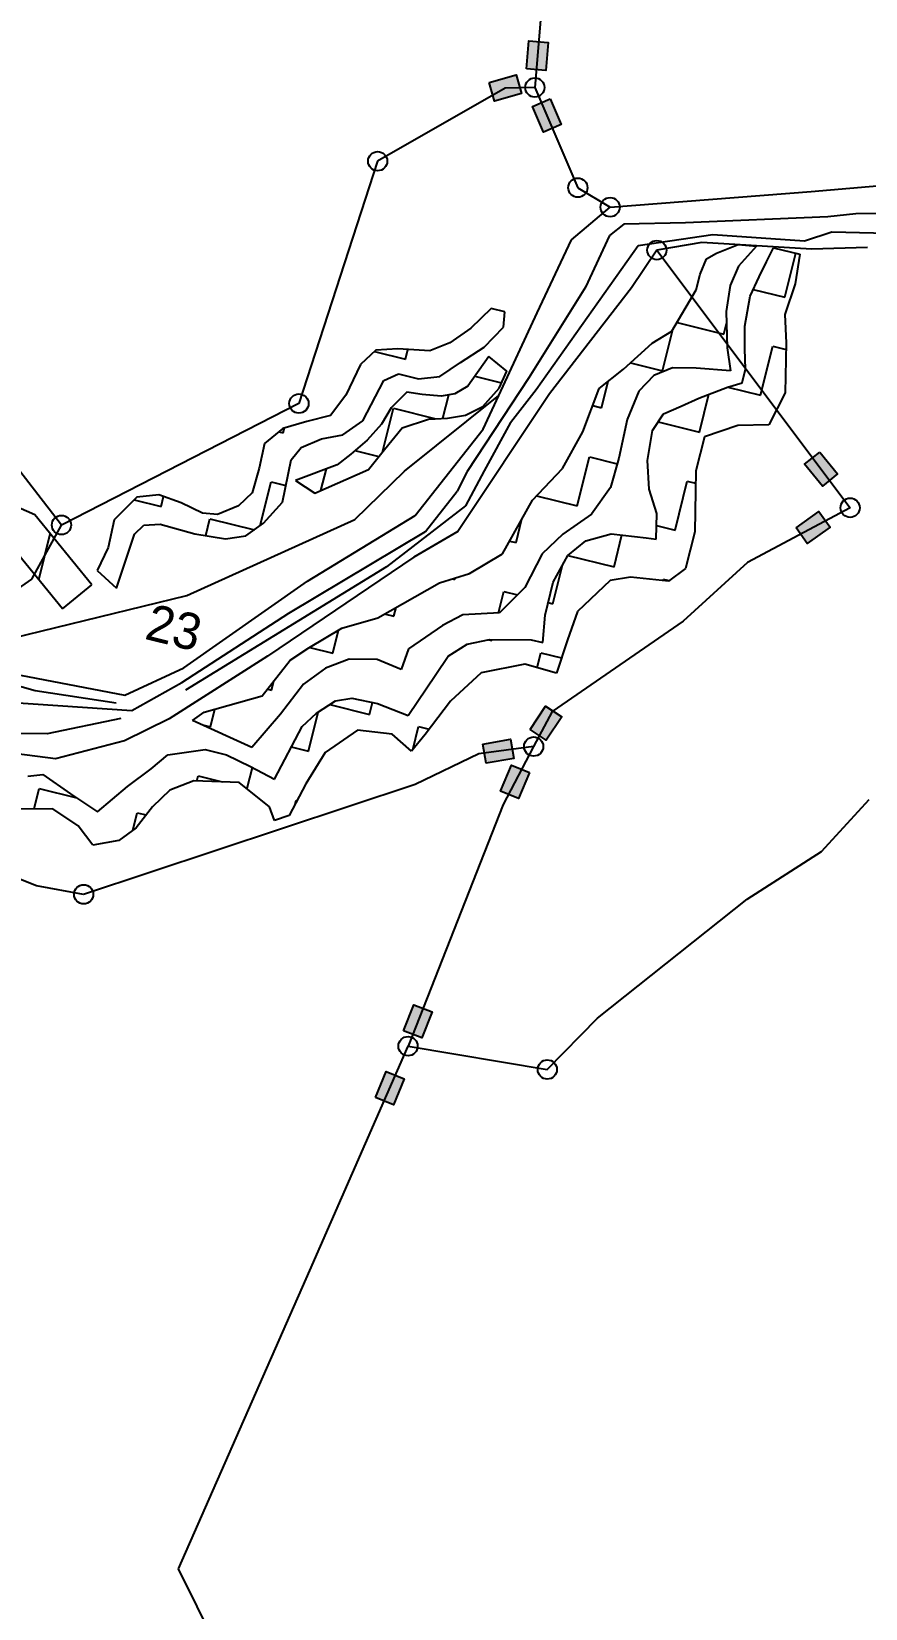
# Model space of a CAD drawing. Header units: metres. Extents: x 312545 to 317295, y 1913851 to 1916479.
# Drawn here: x 315928 to 316342, y 1914314 to 1915096 of the extents above; entities that cross this region are included whole.
import ezdxf

# ---------------------------------------------------------------- set-up
doc = ezdxf.new("R2010")
doc.units = ezdxf.units.M
for name, color, linetype in [('LINE_WATER', 4, 'Continuous'), ('POLY_HATCH', 12, 'Continuous'), ('POLY_PARCEL', 6, 'Continuous'), ('POLY_WATER', 4, 'Continuous'), ('TEXT_PARCEL', 7, 'Continuous'), ('V_BOUND_LINE', 7, 'Continuous')]:
    doc.layers.add(name, color=color, linetype=linetype)
doc.styles.add('TEXT_MAP', font='')
doc.styles.get('TEXT_MAP').set_extended_font_data('Kruti Dev 050')

msp = doc.modelspace()

# ---------------------------------------------------------------- hatches: boundary and pattern name
for points in [[(316184.25, 1915090.63), (316174.64, 1915091.44), (316173.47, 1915077.54), (316183.09, 1915076.73)], [(316170.89, 1915065.22), (316168.27, 1915074.51), (316154.85, 1915070.72), (316157.47, 1915061.43)], [(316181.84, 1915046.05), (316190.7, 1915049.86), (316185.2, 1915062.67), (316176.33, 1915058.86)], [(316320.3, 1914870.49), (316327.77, 1914876.59), (316318.95, 1914887.39), (316311.48, 1914881.3)], [(316324.17, 1914850.02), (316318.6, 1914857.9), (316307.22, 1914849.84), (316312.79, 1914841.96)], [(316190.95, 1914755.93), (316182.92, 1914761.27), (316175.19, 1914749.66), (316183.22, 1914744.32)], [(316167.19, 1914735.36), (316165.51, 1914744.86), (316151.78, 1914742.44), (316153.46, 1914732.94)], [(316160.56, 1914719.14), (316169.46, 1914715.41), (316174.85, 1914728.27), (316165.96, 1914732.01)], [(316126.51, 1914609.59), (316117.53, 1914613.13), (316112.42, 1914600.15), (316121.4, 1914596.61)], [(316112.63, 1914576.36), (316103.71, 1914580.04), (316098.4, 1914567.14), (316107.32, 1914563.47)]]:
    msp.add_hatch(color=256).paths.add_polyline_path(points)

# ---------------------------------------------------------------- linework, layer by layer
for points in [[(316173.47, 1915077.54), (316174.64, 1915091.44), (316184.25, 1915090.63), (316183.09, 1915076.73)], [(316154.85, 1915070.72), (316168.27, 1915074.51), (316170.89, 1915065.22), (316157.47, 1915061.43)], [(316185.2, 1915062.67), (316190.7, 1915049.86), (316181.84, 1915046.05), (316176.33, 1915058.86)], [(316318.95, 1914887.39), (316327.77, 1914876.59), (316320.3, 1914870.49), (316311.48, 1914881.3)], [(316307.22, 1914849.84), (316318.6, 1914857.9), (316324.17, 1914850.02), (316312.79, 1914841.96)], [(316175.19, 1914749.66), (316182.92, 1914761.27), (316190.95, 1914755.93), (316183.22, 1914744.32)], [(316151.78, 1914742.44), (316165.51, 1914744.86), (316167.19, 1914735.36), (316153.46, 1914732.94)], [(316174.85, 1914728.27), (316169.46, 1914715.41), (316160.56, 1914719.14), (316165.96, 1914732.01)], [(316112.42, 1914600.15), (316117.53, 1914613.13), (316126.51, 1914609.59), (316121.4, 1914596.61)], [(316098.4, 1914567.14), (316103.71, 1914580.04), (316112.63, 1914576.36), (316107.32, 1914563.47)]]:
    msp.add_lwpolyline(points, close=True)
for centre in [(316177.54, 1915068.27), (316099.52, 1915031.7), (316198.91, 1915018.56), (316214.91, 1915008.89), (316238.12, 1914987.58), (316060.45, 1914911.44), (316334.04, 1914859.73), (315942.56, 1914851.15), (316176.96, 1914741.22), (315953.6, 1914667.89), (316114.62, 1914592.54), (316183.74, 1914580.98)]:
    msp.add_circle(centre, 4.77)
at = {"layer": 'LINE_WATER'}
for p, q in [((316322.98, 1915004.06), (316252.29, 1915001.04)), ((316336.88, 1915005.5), (316322.98, 1915004.06)), ((316386.59, 1915006.25), (316336.88, 1915005.5)), ((316214.67, 1914994.83), (316202.65, 1914969.19)), ((316221.73, 1915000.49), (316214.67, 1914994.83)), ((316252.29, 1915001.04), (316221.73, 1915000.49)), ((316228.89, 1914989.86), (316265.88, 1914995.37)), ((316265.88, 1914995.37), (316311.37, 1914992.2)), ((316311.37, 1914992.2), (316324.98, 1914996.61)), ((316324.98, 1914996.61), (316463.99, 1914993.39)), ((316178.22, 1914918.38), (316228.89, 1914989.86)), ((316202.65, 1914969.19), (316174.53, 1914924.23)), ((316174.53, 1914924.23), (316143.9, 1914877.78)), ((316165.54, 1914902.11), (316178.22, 1914918.38)), ((316165.54, 1914902.11), (316152.48, 1914878.12)), ((316143.9, 1914877.78), (316138.92, 1914867.93)), ((316152.48, 1914878.12), (316143.19, 1914860.64)), ((316123.35, 1914847.94), (316138.92, 1914867.93)), ((316143.19, 1914860.64), (316103.88, 1914830.47)), ((316055.41, 1914807.42), (316123.35, 1914847.94)), ((316103.88, 1914830.47), (316004.12, 1914769.18)), ((316002.35, 1914773), (316055.41, 1914807.42)), ((315929.46, 1914768.89), (315867.22, 1914786.58)), ((315969.68, 1914762.79), (315929.46, 1914768.89)), ((315977.54, 1914759.14), (316002.35, 1914773)), ((315916.21, 1914763.22), (315977.54, 1914759.14)), ((315971.98, 1914755.07), (315935.44, 1914747.53)), ((315935.44, 1914747.53), (315919.2, 1914747.67))]:
    msp.add_line(p, q, dxfattribs=at)
at = {"layer": 'POLY_HATCH'}
for p, q in [((316262.8, 1914983.17), (316267.68, 1914986.11)), ((316267.68, 1914986.11), (316278.43, 1914990.35)), ((316278.43, 1914990.35), (316287.57, 1914989.52)), ((316287.57, 1914989.52), (316278.57, 1914979.6)), ((316292.49, 1914981.73), (316296.03, 1914988.76)), ((316296.03, 1914988.76), (316309.07, 1914985.52)), ((316259.56, 1914975.68), (316262.8, 1914983.17)), ((316278.57, 1914979.6), (316274.51, 1914970.01)), ((316288.96, 1914974.24), (316292.49, 1914981.73)), ((316309.07, 1914985.52), (316306.82, 1914970.87)), ((316257.62, 1914967.86), (316259.56, 1914975.68)), ((316284.38, 1914964.77), (316288.96, 1914974.24)), ((316306.82, 1914970.87), (316301.64, 1914955.56)), ((316245.61, 1914947.33), (316257.62, 1914967.86)), ((316274.51, 1914970.01), (316272.44, 1914957.13)), ((316281.78, 1914949.8), (316284.38, 1914964.77)), ((316155.81, 1914958.63), (316145.7, 1914948.78)), ((316162.64, 1914956.94), (316155.81, 1914958.63)), ((316162.05, 1914949.42), (316162.64, 1914956.94)), ((316272.44, 1914957.13), (316273, 1914939.14)), ((316301.64, 1914955.56), (316302.33, 1914941.57)), ((316145.7, 1914948.78), (316135.38, 1914941.55)), ((316152.34, 1914939.47), (316162.05, 1914949.42)), ((316235.85, 1914941.46), (316245.61, 1914947.33)), ((316281.81, 1914938.63), (316281.78, 1914949.8)), ((316135.38, 1914941.55), (316125.46, 1914937.62)), ((316140.62, 1914931.73), (316152.34, 1914939.47)), ((316221.54, 1914928.42), (316235.85, 1914941.46)), ((316273, 1914939.14), (316274.6, 1914927.59)), ((316302.33, 1914941.57), (316301.73, 1914916.83)), ((316098.68, 1914937.87), (316090.97, 1914930.84)), ((316109.51, 1914938.59), (316098.68, 1914937.87)), ((316125.46, 1914937.62), (316109.51, 1914938.59)), ((316130.4, 1914924.89), (316140.62, 1914931.73)), ((316154.73, 1914934.78), (316144.24, 1914920.1)), ((316163.73, 1914927.51), (316154.73, 1914934.78)), ((316282.09, 1914928.52), (316281.81, 1914938.63)), ((316090.97, 1914930.84), (316083.78, 1914915.58)), ((316102.62, 1914922.84), (316109.84, 1914926.16)), ((316109.84, 1914926.16), (316119.87, 1914923.67)), ((316119.87, 1914923.67), (316130.4, 1914924.89)), ((316159.85, 1914919.11), (316163.73, 1914927.51)), ((316209.5, 1914918.96), (316221.54, 1914928.42)), ((316236.63, 1914925.28), (316229.16, 1914917.65)), ((316245.95, 1914929.11), (316236.63, 1914925.28)), ((316257.65, 1914929), (316245.95, 1914929.11)), ((316274.6, 1914927.59), (316257.65, 1914929)), ((316280.39, 1914921.69), (316282.09, 1914928.52)), ((316083.78, 1914915.58), (316076.18, 1914905.54)), ((316092.13, 1914902.86), (316102.62, 1914922.84)), ((316113.97, 1914917.16), (316106.27, 1914909.35)), ((316121.61, 1914915.99), (316113.97, 1914917.16)), ((316131.11, 1914915.08), (316121.61, 1914915.99)), ((316137.89, 1914916.27), (316131.11, 1914915.08)), ((316144.24, 1914920.1), (316137.89, 1914916.27)), ((316151.81, 1914909.94), (316159.85, 1914919.11)), ((316201.4, 1914897.46), (316209.5, 1914918.96)), ((316229.16, 1914917.65), (316223.41, 1914903.46)), ((316258.99, 1914914.16), (316273.17, 1914919.57)), ((316273.17, 1914919.57), (316280.39, 1914921.69)), ((316301.73, 1914916.83), (316293.62, 1914900.87)), ((316106.27, 1914909.35), (316101.37, 1914901.21)), ((316143.17, 1914905.6), (316151.81, 1914909.94)), ((316241.4, 1914906.25), (316250.2, 1914910.21)), ((316250.2, 1914910.21), (316258.99, 1914914.16)), ((316064.34, 1914902.51), (316052.42, 1914899.08)), ((316076.18, 1914905.54), (316064.34, 1914902.51)), ((316082.31, 1914895.93), (316092.13, 1914902.86)), ((316101.37, 1914901.21), (316094.35, 1914893.22)), ((316111.72, 1914899.36), (316124.69, 1914903.71)), ((316124.69, 1914903.71), (316134.18, 1914904.23)), ((316134.18, 1914904.23), (316143.17, 1914905.6)), ((316223.41, 1914903.46), (316219.24, 1914884.41)), ((316236.03, 1914898.1), (316241.4, 1914906.25)), ((316278.3, 1914900.52), (316261.7, 1914894.96)), ((316293.62, 1914900.87), (316278.3, 1914900.52)), ((316052.42, 1914899.08), (316043.3, 1914891.55)), ((316061.56, 1914889.57), (316071.58, 1914893.9)), ((316071.58, 1914893.9), (316082.31, 1914895.93)), ((316094.35, 1914893.22), (316086.14, 1914886.26)), ((316102.92, 1914888.58), (316111.72, 1914899.36)), ((316191.34, 1914879.22), (316201.4, 1914897.46)), ((316233.43, 1914883.12), (316236.03, 1914898.1)), ((316261.7, 1914894.96), (316257.5, 1914878.02)), ((316043.3, 1914891.55), (316040.72, 1914879.41)), ((316056.66, 1914883.55), (316061.56, 1914889.57)), ((316086.14, 1914886.26), (316079.45, 1914881.08)), ((316095.06, 1914878.65), (316102.92, 1914888.58)), ((316219.24, 1914884.41), (316215.07, 1914869.82)), ((316040.72, 1914879.41), (316037.23, 1914867.07)), ((316052.29, 1914862.48), (316056.66, 1914883.55)), ((316079.45, 1914881.08), (316058.78, 1914873.24)), ((316068.37, 1914866.9), (316095.06, 1914878.65)), ((316176.38, 1914863.57), (316191.34, 1914879.22)), ((316234.38, 1914868.94), (316233.43, 1914883.12)), ((316257.5, 1914878.02), (316256.92, 1914847.75)), ((316058.78, 1914873.24), (316068.37, 1914866.9)), ((316215.07, 1914869.82), (316205.63, 1914856.54)), ((316238.09, 1914856.86), (316234.38, 1914868.94)), ((315929.29, 1914856.17), (315906.22, 1914866.34)), ((315980.06, 1914865.06), (315968.75, 1914853.81)), ((315990.99, 1914866.18), (315980.06, 1914865.06)), ((316001.93, 1914862.19), (315990.99, 1914866.18)), ((316012.58, 1914857), (316001.93, 1914862.19)), ((316037.23, 1914867.07), (316030.53, 1914860.64)), ((316042.88, 1914852.04), (316052.29, 1914862.48)), ((316161.45, 1914836.85), (316176.38, 1914863.57)), ((315957.66, 1914821.44), (315929.29, 1914856.17)), ((315968.75, 1914853.81), (315965.77, 1914840.07)), ((316020.1, 1914856.41), (316012.58, 1914857)), ((316030.53, 1914860.64), (316020.1, 1914856.41)), ((316205.63, 1914856.54), (316191.46, 1914846.66)), ((316237.72, 1914844.12), (316238.09, 1914856.86)), ((315969.94, 1914819.87), (315978.9, 1914846.61)), ((315978.9, 1914846.61), (315983.4, 1914851.03)), ((315983.4, 1914851.03), (315991.62, 1914851.55)), ((315991.62, 1914851.55), (316008.79, 1914846.86)), ((316008.79, 1914846.86), (316023.94, 1914844.38)), ((316023.94, 1914844.38), (316034.07, 1914845.71)), ((316034.07, 1914845.71), (316042.88, 1914852.04)), ((316191.46, 1914846.66), (316181.23, 1914836.92)), ((316202.9, 1914843.27), (316215.51, 1914846.84)), ((316215.51, 1914846.84), (316232.86, 1914844.77)), ((316256.92, 1914847.75), (316252.39, 1914829.51)), ((315943.1, 1914809.54), (315917.58, 1914840.78)), ((315965.77, 1914840.07), (315960.38, 1914828.63)), ((316193.85, 1914836.03), (316202.9, 1914843.27)), ((316232.86, 1914844.77), (316237.72, 1914844.12)), ((316145.18, 1914827.06), (316161.45, 1914836.85)), ((316181.23, 1914836.92), (316172.6, 1914820.1)), ((316186.65, 1914822.75), (316193.85, 1914836.03)), ((316252.39, 1914829.51), (316243.93, 1914823.32)), ((315960.38, 1914828.63), (315969.94, 1914819.87)), ((316099.6, 1914805.18), (316130.2, 1914822.48)), ((316130.2, 1914822.48), (316145.18, 1914827.06)), ((316182.61, 1914806.46), (316186.65, 1914822.75)), ((316214.93, 1914823.59), (316198.67, 1914808.27)), ((316225.03, 1914825.24), (316214.93, 1914823.59)), ((316243.93, 1914823.32), (316225.03, 1914825.24)), ((315943.1, 1914809.54), (315957.66, 1914821.44)), ((316172.6, 1914820.1), (316160.01, 1914807.6)), ((316141.88, 1914806.51), (316131.64, 1914801.24)), ((316160.01, 1914807.6), (316141.88, 1914806.51)), ((316181.46, 1914792.79), (316182.61, 1914806.46)), ((316198.67, 1914808.27), (316193.81, 1914794.26)), ((316065.42, 1914790.15), (316081.69, 1914799.94)), ((316081.69, 1914799.94), (316099.6, 1914805.18)), ((316131.64, 1914801.24), (316114.84, 1914789.78)), ((316134.56, 1914786.01), (316143.88, 1914792.07)), ((316143.88, 1914792.07), (316155.04, 1914794.32)), ((316155.04, 1914794.32), (316175.67, 1914794.23)), ((316175.67, 1914794.23), (316181.46, 1914792.79)), ((316193.81, 1914794.26), (316188.31, 1914777.66)), ((316042.25, 1914766.47), (316056.18, 1914784.05)), ((316056.18, 1914784.05), (316065.42, 1914790.15)), ((316085.35, 1914784.51), (316073.66, 1914780.15)), ((316099.28, 1914784.4), (316085.35, 1914784.51)), ((316111.19, 1914779.53), (316099.28, 1914784.4)), ((316114.84, 1914789.78), (316111.19, 1914779.53)), ((316128.4, 1914776.94), (316134.56, 1914786.01)), ((316073.66, 1914780.15), (316062.78, 1914772.25)), ((316114.71, 1914756.61), (316128.4, 1914776.94)), ((316150.91, 1914777.89), (316135.65, 1914763.73)), ((316172.55, 1914782.05), (316150.91, 1914777.89)), ((316188.31, 1914777.66), (316172.55, 1914782.05)), ((316062.78, 1914772.25), (316051.24, 1914757.26)), ((316013.42, 1914758.32), (316042.25, 1914766.47)), ((316069.24, 1914757.84), (316078.56, 1914763.9)), ((316078.56, 1914763.9), (316086.7, 1914765.23)), ((316086.7, 1914765.23), (316099.45, 1914762.62)), ((316099.45, 1914762.62), (316114.71, 1914756.61)), ((316135.65, 1914763.73), (316123.11, 1914747.13)), ((316007.66, 1914754.23), (316013.42, 1914758.32)), ((316037.09, 1914740.68), (316007.66, 1914754.23)), ((316051.24, 1914757.26), (316037.09, 1914740.68)), ((316048.28, 1914725.1), (316062.03, 1914751.26)), ((316062.03, 1914751.26), (316069.24, 1914757.84)), ((316089.45, 1914749.43), (316073.4, 1914738.34)), ((316106.67, 1914747.37), (316089.45, 1914749.43)), ((316116.35, 1914738.93), (316106.67, 1914747.37)), ((316123.11, 1914747.13), (316116.35, 1914738.93)), ((315987.04, 1914730.24), (315995.44, 1914737.08)), ((315995.44, 1914737.08), (316013.96, 1914739.75)), ((316013.96, 1914739.75), (316024.48, 1914737.14)), ((316024.48, 1914737.14), (316036.45, 1914731.38)), ((316073.4, 1914738.34), (316063.94, 1914722.77)), ((315975.37, 1914721.42), (315987.04, 1914730.24)), ((316036.45, 1914731.38), (316048.28, 1914725.1)), ((315925.82, 1914726.45), (315933.31, 1914727.38)), ((315933.31, 1914727.38), (315947.12, 1914717.82)), ((315960.54, 1914708.91), (315975.37, 1914721.42)), ((316008.27, 1914724.15), (315996.4, 1914719.65)), ((316030.71, 1914723.46), (316008.27, 1914724.15)), ((316045.86, 1914711.28), (316030.71, 1914723.46)), ((316063.94, 1914722.77), (316055.68, 1914707.08)), ((315947.12, 1914717.82), (315960.54, 1914708.91)), ((315996.4, 1914719.65), (315987.71, 1914711.25)), ((315938.28, 1914710.32), (315919.23, 1914710.17)), ((315950.81, 1914701.85), (315938.28, 1914710.32)), ((315987.71, 1914711.25), (315979.59, 1914700.82)), ((316048.34, 1914704.52), (316045.86, 1914711.28)), ((316055.68, 1914707.08), (316048.34, 1914704.52)), ((315958.1, 1914692.33), (315950.81, 1914701.85)), ((315979.59, 1914700.82), (315971.13, 1914694.63)), ((315971.13, 1914694.63), (315958.1, 1914692.33))]:
    msp.add_line(p, q, dxfattribs=at)
at = {"layer": 'POLY_HATCH', "linetype": 'Continuous'}
for p, q in [((316301.68, 1914964.21), (316307.08, 1914986.01)), ((316285.99, 1914968.1), (316301.68, 1914964.21)), ((316240.98, 1914927.63), (316246.06, 1914948.11)), ((316248.15, 1914951.67), (316271.33, 1914945.92)), ((316271.33, 1914945.92), (316272.63, 1914951.14)), ((316289.62, 1914915.57), (316295.65, 1914939.89)), ((316295.65, 1914939.89), (316302.25, 1914938.25)), ((316098.02, 1914937.27), (316113.37, 1914933.46)), ((316113.37, 1914933.46), (316114.57, 1914938.28)), ((316225.02, 1914931.59), (316240.98, 1914927.63)), ((316147.7, 1914924.95), (316161.02, 1914921.65)), ((316163.28, 1914926.53), (316163.55, 1914927.65)), ((316131.9, 1914904.11), (316134.79, 1914915.73)), ((316210.64, 1914909.34), (316213.87, 1914922.4)), ((316259.27, 1914897.29), (316263.92, 1914916.04)), ((316273.32, 1914919.61), (316289.62, 1914915.57)), ((316101.93, 1914887.33), (316107.34, 1914909.14)), ((316107.34, 1914909.14), (316128.44, 1914903.91)), ((316206.28, 1914910.42), (316210.64, 1914909.34)), ((316238.84, 1914902.35), (316259.27, 1914897.29)), ((316050.43, 1914897.44), (316052.68, 1914896.88)), ((316052.68, 1914896.88), (316053.29, 1914899.33)), ((316088.26, 1914888.06), (316100.18, 1914885.11)), ((316198.58, 1914860.71), (316204.61, 1914885.03)), ((316204.61, 1914885.03), (316218.44, 1914881.6)), ((316071.39, 1914868.23), (316074.06, 1914879.04)), ((316041.27, 1914850.88), (316046.65, 1914872.57)), ((316046.65, 1914872.57), (316054, 1914870.74)), ((316247.21, 1914848.65), (316253.24, 1914872.97)), ((316253.24, 1914872.97), (316257.38, 1914871.94)), ((315978.62, 1914863.62), (315991.99, 1914860.31)), ((315991.99, 1914860.31), (315993.24, 1914865.36)), ((316067.69, 1914867.35), (316068.78, 1914867.08)), ((316178.43, 1914865.71), (316198.58, 1914860.71)), ((316014.24, 1914845.97), (316016.3, 1914854.28)), ((316016.3, 1914854.28), (316038.38, 1914848.81)), ((316168.23, 1914842.42), (316171.16, 1914854.22)), ((315931.34, 1914823.93), (315937, 1914846.73)), ((316216.87, 1914830.36), (316220.8, 1914846.21)), ((316237.92, 1914850.96), (316247.21, 1914848.65)), ((316165.01, 1914843.22), (316168.23, 1914842.42)), ((316186.52, 1914812.08), (316191.29, 1914831.31)), ((316193.89, 1914836.06), (316216.87, 1914830.36)), ((316136.63, 1914824.45), (316137.89, 1914824.13)), ((316137.89, 1914824.13), (316138.08, 1914824.89)), ((316241.01, 1914823.61), (316241.18, 1914824.33)), ((316241.18, 1914824.33), (316244.28, 1914823.57)), ((316159.59, 1914807.57), (316162.2, 1914818.11)), ((316162.2, 1914818.11), (316168.92, 1914816.44)), ((316102.84, 1914807.01), (316107.54, 1914805.85)), ((316107.54, 1914805.85), (316108.64, 1914810.29)), ((316184.15, 1914812.66), (316186.52, 1914812.08)), ((316077.2, 1914787.56), (316080.02, 1914798.93)), ((316065.81, 1914790.38), (316077.2, 1914787.56)), ((316154.48, 1914794.21), (316156.18, 1914793.79)), ((316156.18, 1914793.79), (316156.31, 1914794.32)), ((316178.66, 1914780.35), (316180.49, 1914787.76)), ((316180.49, 1914787.76), (316190.81, 1914785.2)), ((316044.86, 1914769.76), (316046.85, 1914769.27)), ((316046.85, 1914769.27), (316047.93, 1914773.65)), ((316016.5, 1914750.98), (316018.69, 1914759.81)), ((316075.79, 1914762.1), (316095.48, 1914757.21)), ((316095.48, 1914757.21), (316096.95, 1914763.13)), ((316012.62, 1914751.95), (316016.5, 1914750.98)), ((316065.14, 1914738.92), (316069.94, 1914758.29)), ((316116.94, 1914739.65), (316119.8, 1914751.18)), ((316119.8, 1914751.18), (316125.17, 1914749.85)), ((316056.65, 1914741.03), (316065.14, 1914738.92)), ((316034.79, 1914720.64), (316037.34, 1914730.91)), ((315928.97, 1914710.25), (315931.49, 1914720.44)), ((315931.49, 1914720.44), (315950.15, 1914715.81)), ((316009.84, 1914724.1), (316010.47, 1914726.67)), ((316010.47, 1914726.67), (316022.39, 1914723.71)), ((316033.96, 1914720.84), (316034.79, 1914720.64)), ((316058.63, 1914712.68), (316059.11, 1914714.61)), ((316059.11, 1914714.61), (316059.58, 1914714.49)), ((315977.96, 1914699.63), (315980.13, 1914708.38)), ((315980.13, 1914708.38), (315984.61, 1914707.27))]:
    msp.add_line(p, q, dxfattribs=at)
at = {"layer": 'POLY_PARCEL'}
for p, q in [((316186.77, 1915178.45), (316177.54, 1915068.27)), ((315942.56, 1914851.15), (315763.84, 1915082.01)), ((316162.87, 1915067.97), (316099.52, 1915031.7)), ((316177.54, 1915068.27), (316162.87, 1915067.97)), ((316177.54, 1915068.27), (316198.91, 1915018.56)), ((316099.52, 1915031.7), (316060.45, 1914911.44)), ((316198.91, 1915018.56), (316214.91, 1915008.89)), ((316238.12, 1914987.58), (316334.04, 1914859.73)), ((316060.45, 1914911.44), (315942.56, 1914851.15)), ((316112.92, 1914877.94), (316159.74, 1914915.47)), ((316088.17, 1914853.86), (316112.92, 1914877.94)), ((316004.76, 1914816.19), (316088.17, 1914853.86)), ((316334.04, 1914859.73), (316283.13, 1914832.54)), ((315927.92, 1914824.21), (315942.56, 1914851.15)), ((316283.13, 1914832.54), (316251.12, 1914803.37)), ((315916.31, 1914816.12), (315927.92, 1914824.21)), ((315918.12, 1914794.96), (316004.76, 1914816.19)), ((316251.12, 1914803.37), (316186.18, 1914758.68)), ((316186.18, 1914758.68), (316176.96, 1914741.22)), ((315930.18, 1914672.08), (315742.57, 1914746.57)), ((316149.71, 1914737.6), (316118.18, 1914722.43)), ((316176.96, 1914741.22), (316149.71, 1914737.6)), ((316176.96, 1914741.22), (316161.81, 1914712.55)), ((316118.18, 1914722.43), (315953.6, 1914667.89)), ((316161.81, 1914712.55), (316114.62, 1914592.54)), ((315953.6, 1914667.89), (315930.18, 1914672.08))]:
    msp.add_line(p, q, dxfattribs=at)
at = {"layer": 'POLY_WATER'}
for p, q in [((316314.78, 1915016.59), (316353.03, 1915020.01)), ((316214.91, 1915008.89), (316314.78, 1915016.59)), ((316195.76, 1914992.74), (316214.91, 1915008.89)), ((316178.76, 1914956.49), (316195.76, 1914992.74)), ((316238.12, 1914987.58), (316225.48, 1914968.92)), ((316260.44, 1914991.38), (316238.12, 1914987.58)), ((316314.84, 1914988.12), (316260.44, 1914991.38)), ((316342.62, 1914988.79), (316314.84, 1914988.12)), ((316225.48, 1914968.92), (316184.82, 1914916.3)), ((316159.74, 1914915.47), (316178.76, 1914956.49)), ((316184.82, 1914916.3), (316139.38, 1914847.97)), ((316151.95, 1914898.66), (316159.74, 1914915.47)), ((316118.19, 1914855.89), (316151.95, 1914898.66)), ((316064.7, 1914823.35), (316118.19, 1914855.89)), ((316139.38, 1914847.97), (316117.5, 1914835.16)), ((316117.5, 1914835.16), (316044.77, 1914786.05)), ((316003.27, 1914780.33), (316064.7, 1914823.35)), ((316044.77, 1914786.05), (315996.1, 1914754.98)), ((315900.97, 1914780.79), (315974.06, 1914766.67)), ((315974.06, 1914766.67), (316003.27, 1914780.33)), ((315996.1, 1914754.98), (315973.8, 1914744.05)), ((315973.8, 1914744.05), (315939.54, 1914735.2)), ((315939.54, 1914735.2), (315898.97, 1914740.37))]:
    msp.add_line(p, q, dxfattribs=at)
at = {"layer": 'V_BOUND_LINE'}
for p, q in [((316319.8, 1914689.18), (316343.56, 1914714.9)), ((316282.89, 1914665.48), (316319.8, 1914689.18)), ((316208.67, 1914606.41), (316282.89, 1914665.48)), ((316183.74, 1914580.98), (316208.67, 1914606.41)), ((316065.93, 1914481.28), (316114.62, 1914592.54)), ((316114.62, 1914592.54), (316183.74, 1914580.98)), ((316000.67, 1914333.21), (316065.93, 1914481.28)), ((316021.36, 1914291.51), (316000.67, 1914333.21))]:
    msp.add_line(p, q, dxfattribs=at)

# ---------------------------------------------------------------- texts
at = {"layer": 'TEXT_PARCEL', "style": 'TEXT_MAP'}
msp.add_text('23', height=18.038, rotation=346.07479, dxfattribs=at).set_placement((315983.29, 1914794.79))

doc.saveas('drawing.dxf')
